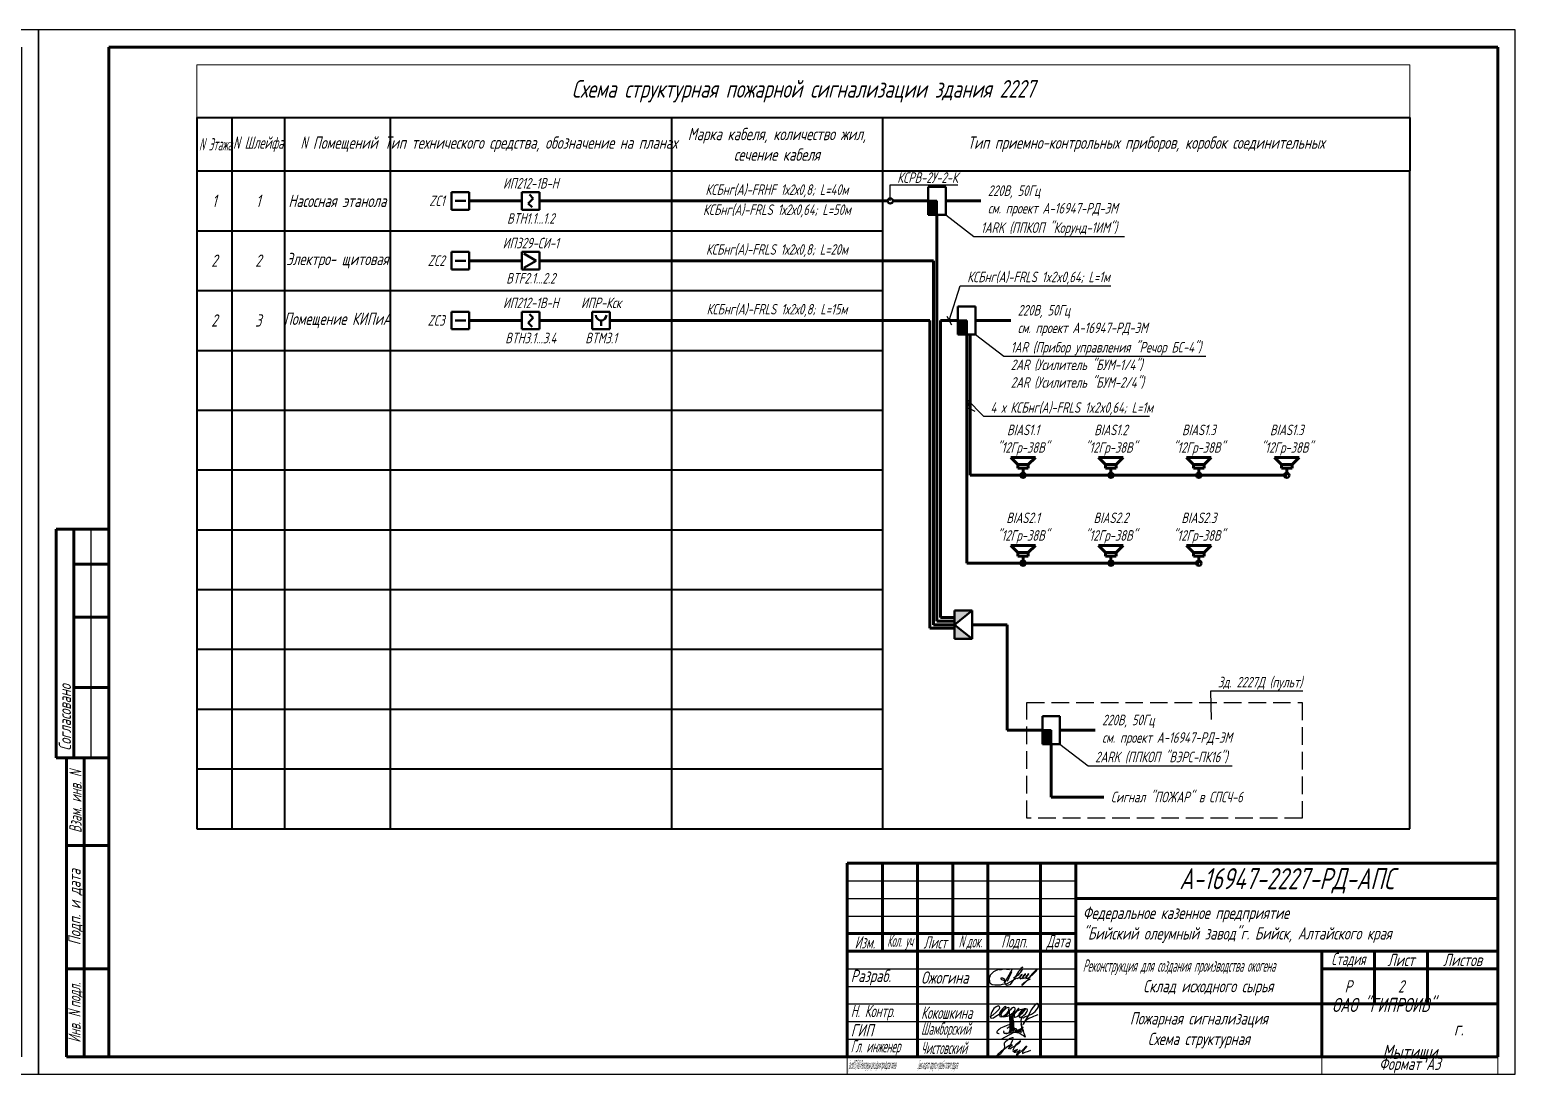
# Model space of a CAD drawing. Header units: millimetres. Extents: x 1663 to 6300, y 431 to 1491.
# Drawn here: x 2080.2 to 2502.7, y 757.5 to 1054.5 of the extents above; entities that cross this region are included whole.
import ezdxf
from ezdxf import colors
from ezdxf.entities.mleader import LeaderData, LeaderLine
from ezdxf.math import Vec2, Vec3

# ---------------------------------------------------------------- set-up
doc = ezdxf.new("R2010")
doc.units = ezdxf.units.MM
doc.linetypes.add('gost5', pattern=[7, 5, -2, 0])
doc.layers.get('Defpoints').update_dxf_attribs({"color": 33})
for name, color, linetype, lineweight in [('Датчики (Вновь)', 2, 'Continuous', 50), ('Линия выноска', 137, 'Continuous', 25), ('Линия связи (Вновь)', 3, 'Continuous', 60), ('ППК и др. приБоры', 171, 'Continuous', 50), ('Рамка толстая', 7, 'Continuous', 60), ('Рамка тонкая', 5, 'Continuous', 25), ('Связь', 84, 'Continuous', 50), ('СОУЭ', 160, 'Continuous', 60), ('Схема ОПС ПТ', 9, 'Continuous', 25), ('Текст', 2, 'Continuous', 25), ('Штампы', 252, 'Continuous', 25)]:
    doc.layers.add(name, color=color, linetype=linetype, lineweight=lineweight)
doc.styles.add('Simplex', font='simplex.shx', dxfattribs={"width": 0.7, "oblique": 15})

# ---------------------------------------------------------------- blocks, each defined once
blk = doc.blocks.new('A$C632518C5')
at = {"layer": 'Рамка толстая'}
for p, q in [((20, 292), (20, 5)), ((415, 292), (20, 292)), ((415, 5), (415, 292)), ((20, 5), (415, 5))]:
    blk.add_line(p, q, dxfattribs=at)
at = {"layer": 'Рамка тонкая'}
for p, q in [((0, 297), (0, 0)), ((420, 297), (0, 297)), ((420, 0), (420, 297)), ((0, 0), (420, 0))]:
    blk.add_line(p, q, dxfattribs=at)
blk = doc.blocks.new('*T37')
at = {"layer": 'Штампы', "color": 0, "linetype": 'ByBlock', "lineweight": 60, "transparency": 16777216}
for p, q in [((0, 0), (0, 85)), ((0, 85), (12, 85)), ((5, 0), (5, 85)), ((12, 0), (12, 85)), ((0, 60), (12, 60)), ((0, 25), (12, 25)), ((0, 0), (12, 0))]:
    blk.add_line(p, q, dxfattribs=at)
at = {"layer": 'Штампы', "color": 2, "transparency": 16777216, "char_height": 3.5, "attachment_point": 5, "rotation": 90, "style": 'Simplex'}
for s, insert, width in [('{\\W0.6;Взам. инв. \\Q15;N}', (2.5, 72.5), 25), ('Подп. и дата', (2.5, 42.5), 35), ('{\\W0.6;Инв. \\Q15;N\\fArial|b0|i0|c0|p34;\\Q15; \\Fsimplex|c204;подл.}', (2.5, 12.5), 25)]:
    blk.add_mtext(s, dxfattribs=dict(at, insert=insert, width=width))
blk = doc.blocks.new('*T38')
at = {"layer": 'Штампы', "color": 0, "linetype": 'ByBlock', "lineweight": 60, "transparency": 16777216}
for p, q in [((0, 0), (0, 65)), ((0, 65), (15, 65)), ((5, 0), (5, 65)), ((15, 0), (15, 65)), ((5, 55), (15, 55)), ((5, 40), (15, 40)), ((5, 20), (15, 20)), ((0, 0), (15, 0))]:
    blk.add_line(p, q, dxfattribs=at)
at = {"layer": 'Штампы', "color": 5, "linetype": 'ByBlock', "lineweight": 25, "transparency": 16777216}
blk.add_line((10, 0), (10, 65), dxfattribs=at)
at = {"layer": 'Штампы', "color": 2, "transparency": 16777216, "insert": (2.5, 2), "char_height": 3.5, "width": 61, "attachment_point": 4, "rotation": 90, "style": 'Simplex'}
blk.add_mtext('Согласовано', dxfattribs=at)
blk = doc.blocks.new('*T39')
at = {"layer": 'Defpoints', "color": 8, "linetype": 'ByBlock', "lineweight": 0, "transparency": 16777216}
for p, q in [((0, -55), (0, -60)), ((135, -55), (135, -60)), ((185, -55), (185, -60)), ((0, -60), (185, -60))]:
    blk.add_line(p, q, dxfattribs=at)
at = {"layer": 'Штампы', "color": 0, "linetype": 'ByBlock', "lineweight": 60, "transparency": 16777216}
for p, q in [((0, 0), (185, 0)), ((0, 0), (0, -55)), ((10, 0), (10, -25)), ((20, 0), (20, -55)), ((30, 0), (30, -25)), ((40, 0), (40, -55)), ((55, 0), (55, -55)), ((65, 0), (65, -55)), ((185, 0), (185, -55)), ((65, -10), (185, -10)), ((0, -20), (65, -20)), ((0, -25), (185, -25)), ((135, -25), (135, -55)), ((150, -25), (150, -40)), ((165, -25), (165, -40)), ((135, -30), (185, -30)), ((65, -40), (185, -40)), ((0, -55), (185, -55))]:
    blk.add_line(p, q, dxfattribs=at)
at = {"layer": 'Штампы', "color": 5, "linetype": 'ByBlock', "lineweight": 25, "transparency": 16777216}
for p, q in [((0, -5), (65, -5)), ((0, -10), (65, -10)), ((0, -15), (65, -15)), ((0, -30), (65, -30)), ((0, -35), (65, -35)), ((0, -40), (65, -40)), ((0, -45), (65, -45)), ((0, -50), (65, -50))]:
    blk.add_line(p, q, dxfattribs=at)
at = {"layer": 'Штампы', "color": 2, "transparency": 16777216, "style": 'Simplex'}
for s, insert, char_height, width, attachment_point in [('А-16947-2227-РД-АПС', (125, -5), 6, 120, 5), ('Федеральное казенное предприятие\\P"Бийский олеумный завод"г. Бийск, Алтайского края', (67, -17.5), 3.5, 116, 4), ('{\\W0.6;Изм.}', (5, -22.5), 3.5, 10, 5), ('{\\W0.4;Кол. уч}', (15, -22.5), 3.5, 10, 5), ('{\\W0.6;Лист}', (25, -22.5), 3.5, 10, 5), ('{\\Q15;\\W0.5;N\\fArial|b0|i0|c0|p34;\\Q15; \\Fsimplex|c204;док.}', (35, -22.5), 3.5, 10, 5), ('{\\W0.6;Подп.}', (47.5, -22.5), 3.5, 15, 5), ('{\\W0.6;Дата}', (60, -22.5), 3.5, 10, 5), ('{\\W0.4;Реконструкция для создания производства окогена                               }Склад исходного сырья', (67, -32.5), 3.5, 66, 4), ('{\\W0.6;Стадия}', (142.5, -27.5), 3.5, 15, 5), ('Лист', (157.5, -27.5), 3.5, 15, 5), ('Листов', (175, -27.5), 3.5, 20, 5), ('Разраб.', (1, -32.5), 3.5, 18, 4), ('Ожогина', (21, -32.5), 3.5, 18, 4), ('Р', (142.5, -35), 3.5, 15, 5), ('2', (157.5, -35), 3.5, 15, 5), ('ОАО "ГИПРОИВ"                         г. Мытищи', (160, -47.5), 4, 50, 5), ('{\\W0.6;Н. Контр.}', (1, -42.5), 3.5, 18, 4), ('{\\W0.6;Кокошкина}', (21, -42.5), 3.5, 18, 4), ('ГИП', (1, -47.5), 3.5, 18, 4), ('{\\W0.5;Шамборский}', (21, -47.5), 3.5, 18, 4), ('Пожарная сигнализация\\PСхема структурная', (100, -47.5), 3.5, 70, 5), ('{\\W0.5;Гл. инженер}', (1, -52.5), 3.5, 18, 4), ('{\\W0.5;Чистовский}', (21, -52.5), 3.5, 18, 4), ('Формат А3', (160, -57.5), 3.5, 50, 5)]:
    blk.add_mtext(s, dxfattribs=dict(at, insert=insert, char_height=char_height, width=width, attachment_point=attachment_point))
blk = doc.blocks.new('A$C09094F02')
at = {"layer": 'Рамка тонкая'}
for p, q in [((1.97, 4.33), (1.61, 4.15)), ((2.85, 4.72), (1.97, 4.33)), ((3.25, 4.78), (2.85, 4.72)), ((3.25, 4.78), (3.89, 4.82)), ((4.2, 4.83), (3.89, 4.82)), ((4.85, 4.87), (4.2, 4.83)), ((6.85, 4.68), (4.72, 0.96)), ((5.29, 4.81), (4.85, 4.87)), ((5.56, 4.78), (5.29, 4.81)), ((6.13, 4.7), (5.56, 4.78)), ((9.08, 4.62), (8.74, 4.22)), ((9.37, 5.07), (9.08, 4.62)), ((9.81, 5.41), (9.37, 5.07)), ((9.37, 3.99), (9.57, 4.27)), ((9.57, 4.27), (9.88, 4.8)), ((9.9, 5.13), (9.81, 5.41)), ((9.88, 4.8), (9.89, 4.99)), ((9.89, 4.97), (9.9, 5.13)), ((9.94, 5.34), (9.94, 5.34)), ((13.59, 4.52), (12.54, 3.43)), ((13.58, 4.5), (13.73, 4.66)), ((13.71, 4.33), (13.64, 4.19)), ((13.74, 4.39), (13.71, 4.33)), ((13.73, 4.66), (13.83, 4.76)), ((13.77, 4.43), (13.74, 4.39)), ((13.84, 4.53), (13.77, 4.43)), ((13.83, 4.76), (13.94, 4.85)), ((13.87, 4.58), (13.84, 4.53)), ((13.93, 4.71), (13.87, 4.58)), ((13.97, 4.77), (13.93, 4.71)), ((13.94, 4.85), (13.98, 4.89)), ((13.98, 4.89), (13.97, 4.81)), ((13.97, 4.81), (13.97, 4.77)), ((0.44, 2.54), (0.37, 2.32)), ((0.37, 2.32), (0.49, 1.27)), ((0.66, 3.22), (0.44, 2.54)), ((0.49, 1.27), (0.69, 0.89)), ((1.61, 4.15), (0.66, 3.2)), ((0.69, 0.89), (1.23, 0.53)), ((1.23, 0.53), (1.94, 0.43)), ((1.94, 0.43), (2.83, 0.4)), ((2.83, 0.4), (3.56, 0.46)), ((3.56, 0.46), (4.19, 0.58)), ((3.72, 2.34), (3.66, 2.29)), ((3.66, 2.29), (3.66, 2.24)), ((3.66, 2.24), (3.73, 2.08)), ((3.81, 2.36), (3.72, 2.34)), ((3.72, 2.1), (3.86, 1.97)), ((3.93, 2.37), (3.81, 2.36)), ((3.85, 1.97), (4.41, 1.74)), ((3.98, 2.35), (3.93, 2.37)), ((4.06, 2.34), (3.98, 2.35)), ((4.23, 2.29), (4.06, 2.34)), ((4.19, 0.58), (4.74, 0.74)), ((4.38, 2.26), (4.23, 2.29)), ((4.79, 1.9), (4.38, 2.26)), ((4.41, 1.74), (4.66, 1.75)), ((4.66, 1.75), (5.05, 1.79)), ((4.72, 0.96), (4.84, 1.8)), ((4.74, 0.74), (5.14, 0.89)), ((4.8, 1.84), (4.78, 1.92)), ((4.81, 1.81), (4.8, 1.84)), ((4.82, 1.76), (4.81, 1.81)), ((4.82, 1.7), (4.82, 1.76)), ((5.08, 0.43), (5.34, 0.72)), ((5.5, 0.24), (5.08, 0.46)), ((5.34, 0.72), (5.72, 0.93)), ((6.52, 3.63), (5.5, 1.41)), ((6.27, 0.44), (5.5, 0.24)), ((5.66, 1.8), (5.68, 1.8)), ((5.72, 0.93), (8.35, 2.39)), ((6.67, 0.91), (6.27, 0.44)), ((6.73, 4.08), (6.52, 3.63)), ((7.02, 1.43), (6.67, 0.91)), ((7.36, 1.92), (7.02, 1.43)), ((7.25, 2.4), (7.9, 2.83)), ((7.65, 2.43), (7.36, 1.92)), ((8.03, 3.04), (7.65, 2.43)), ((7.8, 2.09), (8.35, 2.39)), ((7.84, 2.8), (8.77, 3.38)), ((8.39, 3.71), (8.03, 3.04)), ((8.36, 2.19), (8.54, 2.32)), ((8.74, 4.22), (8.39, 3.71)), ((8.54, 2.32), (8.7, 2.43)), ((8.7, 2.43), (9, 2.65)), ((8.77, 3.38), (9.12, 3.73)), ((9, 2.65), (9.26, 2.8)), ((9.1, 2.61), (9.08, 2.41)), ((9.08, 2.41), (9.11, 2.29)), ((9.2, 2.85), (9.1, 2.61)), ((9.11, 2.29), (9.14, 2.22)), ((9.12, 3.73), (9.37, 3.99)), ((9.14, 2.22), (9.39, 2.18)), ((9.24, 2.99), (9.2, 2.85)), ((9.38, 3.18), (9.24, 2.99)), ((9.26, 2.8), (9.54, 3.09)), ((9.43, 3.24), (9.38, 3.18)), ((9.39, 2.18), (9.45, 2.25)), ((9.5, 3.05), (9.4, 2.94)), ((9.72, 3.37), (9.43, 3.24)), ((9.45, 2.25), (9.66, 2.36)), ((9.72, 3.37), (9.5, 3.05)), ((9.54, 3.09), (9.63, 3.25)), ((9.66, 2.36), (9.86, 2.51)), ((9.73, 0.42), (9.88, 0.68)), ((9.75, 0.24), (9.73, 0.42)), ((11.24, 1.71), (9.8, 0.24)), ((9.85, 2.51), (9.84, 2.25)), ((9.84, 2.25), (10.52, 2.4)), ((9.93, 2.73), (9.85, 2.51)), ((9.86, 2.51), (10.14, 2.73)), ((9.88, 0.68), (10.13, 0.91)), ((10.07, 2.95), (9.93, 2.73)), ((10.22, 3.13), (10.07, 2.95)), ((10.13, 2.76), (10.33, 2.97)), ((10.13, 0.91), (10.34, 1.14)), ((10.36, 3.32), (10.22, 3.13)), ((10.33, 2.97), (10.56, 3.24)), ((10.34, 1.14), (10.75, 1.38)), ((10.48, 3.44), (10.36, 3.32)), ((10.42, 2.38), (10.77, 2.5)), ((10.74, 3.53), (10.48, 3.44)), ((10.56, 3.24), (10.68, 3.38)), ((10.67, 3.36), (10.74, 3.53)), ((10.76, 2.51), (10.75, 2.25)), ((10.75, 2.25), (11.09, 2.33)), ((10.75, 1.38), (10.98, 1.56)), ((10.84, 2.72), (10.76, 2.51)), ((10.77, 2.5), (11.05, 2.73)), ((10.98, 2.95), (10.84, 2.72)), ((11.13, 3.12), (10.98, 2.95)), ((10.98, 1.56), (11.56, 1.82)), ((11.04, 2.76), (11.24, 2.97)), ((11.05, 2.31), (11.35, 2.34)), ((11.27, 3.32), (11.13, 3.12)), ((11.24, 2.97), (11.47, 3.24)), ((11.62, 2.14), (11.24, 1.71)), ((11.39, 3.44), (11.27, 3.32)), ((11.35, 2.34), (11.65, 2.53)), ((11.65, 3.53), (11.39, 3.44)), ((11.47, 3.24), (11.59, 3.37)), ((11.56, 1.82), (11.72, 1.94)), ((11.59, 3.35), (11.65, 3.53)), ((11.84, 2.5), (11.62, 2.14)), ((11.72, 1.94), (12.16, 2.12)), ((12.54, 3.43), (11.84, 2.5)), ((11.94, 2.93), (12.61, 3.19)), ((12.61, 3.19), (13.65, 4.21))]:
    blk.add_line(p, q, dxfattribs=at)
blk.add_point((0, 0), dxfattribs=at)
blk = doc.blocks.new('A$C764A7DD2')
at = {"layer": 'Рамка тонкая'}
for points in [[(0.64, 2.29), (1.55, 2.78), (2.35, 3.54), (3.25, 4.42), (3.42, 4.78), (3.33, 5.15), (2.94, 5.32), (2.35, 5.07), (1.72, 4.56), (1.13, 3.68), (0.91, 3.12), (0.85, 2.75), (0.71, 2.16), (0.78, 1.93), (1.03, 1.82), (1.63, 1.97), (2.31, 2.39), (3.18, 3), (4.24, 4.04), (4.93, 4.62), (5.16, 5), (5.03, 5.15), (4.71, 5.06), (4.27, 4.6), (3.66, 3.91), (3.31, 3.23), (3.26, 2.74), (3.38, 2.3), (3.76, 2.2), (4.36, 2.42), (4.88, 2.81), (5.49, 3.23), (5.9, 3.87), (6, 4.2), (6.04, 4.8), (5.77, 4.88), (5.19, 4.63), (4.64, 4.14), (4.1, 3.55), (3.67, 2.91), (3.8, 2.52), (4.33, 2.22), (4.91, 2.34), (5.38, 2.72), (5.97, 3.53)], [(5.94, 3.54), (5.23, 2.82), (5.21, 2.37), (5.57, 2.4), (6.03, 2.63), (6.4, 2.87), (6.71, 3.09), (7.06, 3.33), (7.32, 3.54), (7.51, 3.8), (7.66, 4.03), (7.72, 4.33), (7.76, 4.57), (7.66, 4.74), (7.52, 4.83), (7.24, 4.83), (7.01, 4.73), (6.65, 4.45), (6.39, 4.2), (6.16, 3.97), (6.06, 3.69), (6.08, 3.53), (6.07, 3.05), (6.31, 2.77), (7.32, 3.3), (7.72, 3.59), (8.21, 3.96), (8.54, 4.29), (8.77, 4.67), (7.84, 3.47), (7.2, 2.63), (6.95, 2.36), (7.61, 3.15), (8.21, 3.78), (8.78, 4.09), (9.19, 4.27), (9.64, 4.41), (10.05, 4.49)], [(8.46, 2.41), (9.12, 2.83), (9.43, 3.13), (9.75, 3.57), (10.1, 3.95), (10.48, 4.22), (10.74, 4.46), (10.1, 3.75), (9.56, 3.09), (9.08, 2.58), (8.87, 2.23), (9.09, 2.05), (9.44, 2.07), (9.86, 2.32), (10.21, 2.69), (10.66, 3.03), (10.92, 3.33), (11.16, 3.77), (11.26, 4.07), (11.16, 4.36), (10.83, 4.53), (10.46, 4.53), (9.47, 3.79), (9.12, 3.35), (8.85, 3.01), (8.74, 2.62), (8.87, 2.2), (10.08, 1.9), (10.56, 2.33), (11.54, 2.57), (12.39, 2.98), (13, 3.37), (13.46, 3.77), (13.86, 4.17), (14.14, 4.58), (14.36, 5.07), (14.4, 5.45), (14.33, 5.76), (14.2, 5.95), (13.99, 5.98), (13.77, 5.86), (13.39, 5.53), (12.83, 4.82), (12.39, 4.25), (11.93, 3.43), (11.61, 2.82), (11.12, 1.94), (10.7, 1.24), (10.35, 0.63), (10.08, 0.16), (10.15, 0), (10.21, 0.41), (11.1, 1.47), (11.64, 1.79), (12.51, 2.16), (13.08, 2.36), (13.57, 2.58), (14.3, 2.91)], [(7.59, 3.14), (7.46, 2.58), (7.5, 2.21), (7.6, 2.07), (7.79, 2.07), (8.03, 2.18), (8.3, 2.31), (8.48, 2.41)]]:
    blk.add_lwpolyline(points, dxfattribs=at)
blk.add_point((0, 0.88), dxfattribs=at)
blk = doc.blocks.new('A$C06937CDB')
at = {"layer": 'Рамка тонкая'}
for points in [[(4.68, 2.39), (4.58, 2.24), (4.48, 2.05), (4.49, 1.94), (4.67, 1.78), (5.08, 1.64), (5.36, 1.6), (5.68, 1.65), (5.9, 1.75), (6.08, 1.87), (6.17, 2.03), (6.29, 2.33), (6.37, 2.75), (6.43, 3.29), (6.48, 4.23), (6.49, 4.56), (6.48, 4.91), (6.53, 5.46), (6.59, 6.14), (6.66, 6.62), (6.72, 6.63), (6.69, 6.02), (6.64, 5.17), (6.62, 4.37), (6.61, 4.04), (6.65, 3.71), (6.67, 3.2), (6.6, 2.67), (6.54, 2.12), (6.47, 1.71), (6.42, 1.65), (6.37, 2.01), (6.37, 2.49), (6.38, 3.21), (6.37, 3.99), (6.33, 4.72), (6.31, 5.09), (6.27, 5.55), (6.25, 6.06), (6.25, 6.55), (6.23, 7.08)], [(4.54, 1.65), (5.39, 1.71), (6.22, 1.82), (6.89, 1.89), (7.27, 1.93), (7.76, 1.93), (8.26, 1.89), (8.59, 1.84), (8.9, 1.74), (9.23, 1.6), (9.5, 1.41), (9.79, 1.24), (10.1, 1.01), (10.35, 0.78), (10.57, 0.6), (10.68, 0.57), (10.6, 0.81), (10.47, 1.12), (10.33, 1.55), (10.22, 1.95), (10.09, 2.33), (9.96, 2.81), (9.79, 3.39), (9.64, 4.02), (9.56, 4.51), (9.51, 4.88), (9.5, 5.32), (9.54, 5.78), (9.6, 6.16), (9.64, 6.45)], [(6.66, 3.16), (6.7, 2.81), (6.73, 2.43), (6.79, 2.16), (6.85, 2.12), (6.92, 2.44), (6.98, 2.83), (7.03, 3.28), (7.08, 3.77), (7.07, 4.1), (7.07, 4.46), (7.06, 4.97), (7.03, 5.5), (6.98, 6), (6.96, 6.41), (6.96, 6.83), (6.93, 7.06), (6.85, 6.77), (6.84, 6.44), (6.81, 5.78), (6.79, 5.34), (6.82, 4.84), (6.88, 4.07), (6.95, 3.5), (7.04, 2.89), (7.11, 2.52), (7.18, 2.3), (7.26, 2.29), (7.32, 2.48), (7.37, 2.75), (7.4, 3.03), (7.41, 3.56), (7.4, 3.98), (7.39, 4.41), (7.37, 4.66), (7.33, 5.01), (7.29, 5.33), (7.23, 5.7), (7.16, 6.19), (7.11, 6.44), (7.09, 6.03), (7.1, 5.53), (7.09, 5.08), (7.15, 4.63), (7.21, 4.17), (7.27, 3.77), (7.36, 3.25), (7.45, 2.99), (7.55, 2.9), (7.64, 2.88), (7.72, 2.92), (7.78, 2.97), (7.83, 3.04), (7.87, 3.09)], [(9.66, 2.44), (9.67, 2.53), (9.59, 2.61), (9.47, 2.7), (9.37, 2.73), (9.26, 2.69), (9.2, 2.55), (9.15, 2.42), (9.16, 2.25), (9.21, 2.08), (9.38, 1.99), (9.54, 2.02), (9.65, 2.1), (9.74, 2.21), (9.81, 2.34), (9.86, 2.52), (9.83, 2.68), (9.79, 2.89), (9.74, 3.06), (9.68, 3.25), (9.62, 3.48), (9.56, 3.71), (9.52, 3.92), (9.49, 4.15), (9.49, 4.35)], [(5.53, 3.07), (5.72, 3.22), (5.91, 3.36), (6.1, 3.47), (6.29, 3.59), (6.48, 3.7), (6.51, 3.75), (6.56, 3.82), (6.57, 3.91), (6.53, 4.02), (6.42, 4.1), (6.28, 4.12), (6.06, 4.08), (5.69, 3.97), (5.17, 3.79), (4.5, 3.51), (4.08, 3.32), (3.62, 3.08), (3.3, 2.87), (3.01, 2.62), (2.81, 2.46), (2.65, 2.26), (2.53, 2.06), (2.52, 1.93), (2.58, 1.79), (2.72, 1.71), (2.88, 1.65), (3.07, 1.62), (3.24, 1.6)], [(3.81, 0), (10.11, 3.41)], [(8.09, 2.48), (8.15, 2.49), (8.19, 2.54), (8.21, 2.61), (8.21, 2.68), (8.19, 2.73), (8.16, 2.79), (8.11, 2.85), (8.04, 2.89), (7.97, 2.91), (7.89, 2.92), (7.82, 2.9), (7.76, 2.84), (7.72, 2.78), (7.7, 2.67), (7.7, 2.57), (7.7, 2.41), (7.75, 2.29), (7.82, 2.17), (7.88, 2.13), (7.94, 2.09), (8.01, 2.12), (8.06, 2.18), (8.05, 2.28), (8.02, 2.37), (7.98, 2.35), (7.98, 2.3), (8.02, 2.23), (8.05, 2.18), (8.08, 2.15), (8.17, 2.09), (8.2, 2.08), (8.26, 2.09), (8.32, 2.12), (8.37, 2.16), (8.37, 2.22), (8.38, 2.3), (8.36, 2.36), (8.29, 2.38), (8.29, 2.3), (8.33, 2.22), (8.38, 2.16), (8.47, 2.1), (8.55, 2.1), (8.63, 2.12), (8.71, 2.19), (8.73, 2.26), (8.75, 2.35), (8.74, 2.47), (8.67, 2.54), (8.6, 2.53), (8.64, 2.43), (8.71, 2.29), (8.81, 2.16), (8.9, 2.14), (9.03, 2.19), (9.09, 2.3), (9.1, 2.4), (9.09, 2.5), (9.05, 2.56), (9.01, 2.52), (9.03, 2.45), (9.09, 2.34), (9.16, 2.29), (9.24, 2.3), (9.29, 2.36), (9.31, 2.42)]]:
    blk.add_lwpolyline(points, dxfattribs=at)
blk.add_point((0, 1.11), dxfattribs=at)
blk = doc.blocks.new('A$C2B280688')
at = {"layer": 'Рамка тонкая'}
blk.add_lwpolyline([(5.9, 2.28), (6.23, 2.95), (6.74, 3.98), (7.05, 4.58), (7.26, 5.14), (7.2, 5.36), (6.87, 5.4), (6.35, 5.18), (5.58, 4.7), (4.9, 4.13), (4.65, 3.83), (4.68, 3.34), (4.71, 2.85), (4.65, 2.36), (4.11, 1.47), (3.45, 0.73), (2.77, 0.33), (2.64, 0.37), (3.2, 0.97), (3.92, 1.64), (4.79, 2.37), (5.7, 3.02), (6.14, 3.24), (6.59, 3.47), (6.84, 3.33), (6.8, 3.06), (6.44, 2.93), (6.13, 2.57), (6.19, 2.35), (6.49, 2.37), (6.86, 2.59), (7.34, 2.87), (7.95, 3.27), (8.48, 3.66), (8.9, 3.97), (9.24, 4.32), (9.29, 4.51), (9.11, 4.39), (8.49, 3.82), (7.95, 3.37), (7.56, 2.83), (7.28, 2.26), (7.11, 1.8), (7.16, 1.44), (7.46, 1.46), (7.89, 1.68), (8.42, 2.02), (7.93, 1.87), (7.52, 1.64), (7.51, 1.3), (7.81, 1.3), (8.28, 1.39), (8.72, 1.59), (9.01, 1.79), (9.19, 1.95), (8.58, 1.25), (8.15, 0.65), (8.11, 0.32), (8.53, 0.66), (9.88, 1.9), (10.92, 2.95), (11.12, 3.02), (10.12, 1.84), (9.87, 1.32), (9.82, 0.92), (10.03, 1), (10.64, 1.29), (11.51, 1.58), (12.25, 1.85)], dxfattribs=at)
blk.add_point((0, 0), dxfattribs=at)
blk = doc.blocks.new('*T40')
at = {"layer": 'Defpoints', "color": 8, "linetype": 'ByBlock', "lineweight": 0, "transparency": 16777216}
for p, q in [((0, 0), (345, 0)), ((0, 0), (0, -15)), ((345, 0), (345, -15))]:
    blk.add_line(p, q, dxfattribs=at)
at = {"layer": 'Схема ОПС ПТ', "color": 0, "linetype": 'ByBlock', "lineweight": 40, "transparency": 16777216}
for p, q in [((0, -15), (345, -15)), ((0, -15), (0, -30.17)), ((10, -15), (10, -30.17)), ((25, -15), (25, -30.17)), ((55, -15), (55, -30.17)), ((135, -15), (135, -30.17)), ((195, -15), (195, -30.17)), ((345, -15), (345, -30.17)), ((0, -30.17), (345, -30.17))]:
    blk.add_line(p, q, dxfattribs=at)
at = {"layer": 'Схема ОПС ПТ', "color": 2, "transparency": 16777216, "attachment_point": 5, "style": 'Simplex'}
for s, insert, char_height, width in [('Схема структурная пожарной сигнализации здания 2227', (172.5, -7.5), 5, 345), ('{\\fArial|b0|i0|c204|p34;\\W0.5; \\Fsimplex|c204;N Этажа}', (5, -22.58), 3.5, 10), ('{\\W0.6;N Шлейфа}', (17.5, -22.58), 3.5, 15), ('{\\fArial|b0|i0|c204|p34; \\Fsimplex|c204;\\Q15;\\W0.6;N} Помещений', (40, -22.58), 3.5, 30), ('Тип технического средства, обозначение на планах', (95, -22.58), 3.5, 80), ('Марка кабеля, количество жил, сечение кабеля', (165, -22.58), 3.5, 60), ('{\\C2;Тип приемно-контрольных приборов, коробок соединительных}', (270, -22.58), 3.5, 150)]:
    blk.add_mtext(s, dxfattribs=dict(at, insert=insert, char_height=char_height, width=width))
blk = doc.blocks.new('*T41')
at = {"layer": 'Схема ОПС ПТ', "color": 0, "linetype": 'ByBlock', "lineweight": 40, "transparency": 16777216}
for p, q in [((0, 0), (55, 0)), ((0, 0), (0, -187)), ((10, 0), (10, -187)), ((25, 0), (25, -187)), ((55, 0), (55, -187)), ((0, -17), (55, -17)), ((0, -34), (55, -34)), ((0, -51), (55, -51)), ((0, -68), (55, -68)), ((0, -85), (55, -85)), ((0, -102), (55, -102)), ((0, -119), (55, -119)), ((0, -136), (55, -136)), ((0, -153), (55, -153)), ((0, -170), (55, -170)), ((0, -187), (55, -187))]:
    blk.add_line(p, q, dxfattribs=at)
at = {"layer": 'Схема ОПС ПТ', "color": 0, "transparency": 16777216, "char_height": 3.5, "attachment_point": 5, "style": 'Simplex'}
for s, insert, width in [('{\\C2;1}', (5, -8.5), 10), ('{\\C2;1', (17.5, -8.5), 15), ('{\\C2;Насосная этанола}', (40, -8.5), 30), ('{\\C2;2}', (5, -25.5), 10), ('{\\C2;2', (17.5, -25.5), 15), ('{\\C2;Электро- щитовая}', (40, -25.5), 30), ('{\\C2;2}', (5, -42.5), 10), ('{\\C2;3', (17.5, -42.5), 15), ('{\\C2;Помещение КИПиА}', (40, -42.5), 30)]:
    blk.add_mtext(s, dxfattribs=dict(at, insert=insert, width=width))
blk = doc.blocks.new('A$C22FD429A')
at = {"layer": 'Датчики (Вновь)'}
for p, q in [((0, 5), (5, 5)), ((0, 0), (0, 5)), ((3.21, 3.21), (2.15, 4.27)), ((5, 5), (5, 0)), ((5, 0), (0, 0)), ((1.79, 1.79), (3.21, 3.21)), ((1.79, 1.79), (2.85, 0.73))]:
    blk.add_line(p, q, dxfattribs=at)
blk = doc.blocks.new('A$C20C52002')
at = {"layer": 'Связь'}
for p, q in [((0, 5), (5, 5)), ((0, 0), (0, 5)), ((5, 5), (5, 0)), ((1, 2.5), (4, 2.5)), ((5, 0), (0, 0))]:
    blk.add_line(p, q, dxfattribs=at)
blk = doc.blocks.new('A$C01036304')
at = {"layer": 'Датчики (Вновь)'}
for p, q in [((0, 5), (5, 5)), ((0, 0), (0, 5)), ((5, 5), (5, 0)), ((5, 0), (0, 0)), ((2.5, 1), (2.5, 2.5))]:
    blk.add_line(p, q, dxfattribs=at)
blk.add_arc((2.5, 4), 1.5, 180, 0, dxfattribs=at)
blk = doc.blocks.new('A$C3AF337A9')
at = {"layer": 'Датчики (Вновь)'}
for p, q in [((0, 5), (5, 5)), ((0, 0), (0, 5)), ((5, 5), (5, 0)), ((5, 0), (0, 0)), ((0.5, 0.5), (2.5, 4)), ((2.5, 4), (4.5, 0.5))]:
    blk.add_line(p, q, dxfattribs=at)
blk = doc.blocks.new('_None')
blk = doc.blocks.new('A$C3B4B2642')
at = {"layer": 'ППК и др. приБоры'}
blk.add_hatch(color=256, dxfattribs=at).paths.add_polyline_path([(4, 2.5), (4, 0), (8, 0), (8, 2.5)])
for p, q in [((0, 5), (0, 0)), ((8, 5), (0, 5)), ((8, 0), (8, 5)), ((4, 0), (4, 2.5)), ((4, 2.5), (8, 2.5)), ((0, 0), (8, 0))]:
    blk.add_line(p, q, dxfattribs=at)
blk = doc.blocks.new('A$C7B0F30C2')
at = {"layer": 'СОУЭ'}
for p, q in [((0, 3), (7, 3)), ((2, 1), (0, 3)), ((2, 1), (2, 0)), ((5, 1), (2, 1)), ((5, 1), (7, 3)), ((5, 0), (5, 1)), ((2, 0), (5, 0))]:
    blk.add_line(p, q, dxfattribs=at)
blk = doc.blocks.new('_Oblique')
at = {"color": 0, "linetype": 'ByBlock', "lineweight": -2}
blk.add_line((-0.5, -0.5), (0.5, 0.5), dxfattribs=at)

msp = doc.modelspace()

# ---------------------------------------------------------------- hatches: boundary and pattern name
at = {"layer": 'ППК и др. приБоры'}
h = msp.add_hatch(color=256, dxfattribs=at)
h.dxf.hatch_style = 1
h.paths.add_polyline_path([(2348.16, 889.37), (2343.16, 889.37), (2343.16, 885.37)])
h.paths.add_polyline_path([(2343.16, 885.37), (2343.16, 881.37), (2348.16, 881.37)])

# ---------------------------------------------------------------- linework, layer by layer
at = {"layer": 'Линия связи (Вновь)'}
for p, q in [((2205.16, 1005.87), (2220.16, 1005.87)), ((2225.16, 1005.87), (2262.66, 1005.87)), ((2262.66, 1005.87), (2324.16, 1005.87)), ((2325.66, 1005.87), (2335.66, 1005.87)), ((2338.16, 1001.87), (2338.16, 886.37)), ((2205.16, 988.87), (2220.16, 988.87)), ((2225.16, 988.87), (2262.66, 988.87)), ((2262.66, 988.87), (2337.16, 988.87)), ((2337.16, 988.87), (2337.16, 885.37)), ((2205.16, 971.87), (2220.16, 971.87)), ((2225.16, 971.87), (2240.16, 971.87)), ((2245.16, 971.87), (2262.66, 971.87)), ((2262.66, 971.87), (2336.16, 971.87)), ((2336.16, 884.37), (2336.16, 971.87)), ((2339.16, 887.37), (2339.16, 971.87)), ((2339.16, 971.87), (2344.16, 971.87)), ((2346.66, 967.87), (2346.66, 902.87)), ((2347.66, 967.87), (2347.66, 927.87)), ((2362.66, 929.87), (2362.66, 927.87)), ((2387.66, 929.87), (2387.66, 927.87)), ((2412.66, 929.87), (2412.66, 927.87)), ((2437.66, 929.87), (2437.66, 927.87)), ((2347.66, 927.87), (2437.66, 927.87)), ((2362.66, 904.87), (2362.66, 902.87)), ((2387.66, 904.87), (2387.66, 902.87)), ((2412.66, 904.87), (2412.66, 902.87)), ((2346.66, 902.87), (2412.66, 902.87)), ((2339.16, 887.37), (2343.16, 887.37)), ((2343.16, 884.37), (2336.16, 884.37)), ((2337.16, 885.37), (2343.16, 885.37)), ((2338.16, 886.37), (2343.16, 886.37)), ((2348.16, 885.37), (2358.16, 885.37)), ((2358.16, 885.37), (2358.16, 855.37)), ((2358.16, 855.37), (2368.16, 855.37)), ((2370.66, 851.37), (2370.66, 836.37)), ((2370.66, 836.37), (2385.66, 836.37))]:
    msp.add_line(p, q, dxfattribs=at)
at = {"layer": 'Линия связи (Вновь)', "color": 1}
for p, q in [((2340.66, 1005.87), (2350.66, 1005.87)), ((2349.16, 971.87), (2359.16, 971.87)), ((2373.16, 855.37), (2383.16, 855.37))]:
    msp.add_line(p, q, dxfattribs=at)
at = {"layer": 'ППК и др. приБоры'}
for p, q in [((2348.16, 889.37), (2343.16, 889.37)), ((2343.16, 885.37), (2348.16, 889.37)), ((2343.16, 881.37), (2343.16, 889.37)), ((2348.16, 881.37), (2348.16, 889.37)), ((2348.16, 881.37), (2343.16, 885.37)), ((2343.16, 881.37), (2348.16, 881.37))]:
    msp.add_line(p, q, dxfattribs=at)
at = {"layer": 'Рамка тонкая', "linetype": 'gost5'}
msp.add_lwpolyline([(2363.77, 863.22), (2442, 863.22), (2442, 830.39), (2363.77, 830.39)], close=True, dxfattribs=at)
at = {"layer": 'Связь'}
for centre in [(2324.91, 1005.87), (2362.66, 927.87), (2387.66, 927.87), (2412.66, 927.87), (2437.66, 927.87), (2362.66, 902.87), (2387.66, 902.87), (2412.66, 902.87)]:
    msp.add_circle(centre, 0.75, dxfattribs=at)
at = {"layer": 'Схема ОПС ПТ', "lineweight": 40}
for p, q in [((2262.66, 1014.37), (2262.66, 827.37)), ((2322.66, 1014.37), (2322.66, 827.37)), ((2472.66, 827.37), (2472.66, 1014.37)), ((2182.66, 997.37), (2322.66, 997.37)), ((2182.66, 980.37), (2322.66, 980.37)), ((2182.66, 963.37), (2322.66, 963.37)), ((2182.66, 946.37), (2322.66, 946.37)), ((2182.66, 929.37), (2322.66, 929.37)), ((2182.66, 912.37), (2322.66, 912.37)), ((2182.66, 895.37), (2322.66, 895.37)), ((2182.66, 878.37), (2322.66, 878.37)), ((2182.66, 861.37), (2322.66, 861.37)), ((2182.66, 844.37), (2322.66, 844.37)), ((2182.66, 827.37), (2472.66, 827.37))]:
    msp.add_line(p, q, dxfattribs=at)

# ---------------------------------------------------------------- block references
for name, p in [('A$C632518C5', (1662.66, 757.54)), ('A$C632518C5', (2082.66, 757.54)), ('*T40', (2127.66, 1044.54)), ('*T41', (2127.66, 1014.37)), ('A$C20C52002', (2200.16, 1003.37)), ('A$C22FD429A', (2220.16, 1003.37)), ('A$C20C52002', (2200.16, 986.37)), ('A$C20C52002', (2200.16, 969.37)), ('A$C22FD429A', (2220.16, 969.37)), ('A$C01036304', (2240.16, 969.37)), ('A$C7B0F30C2', (2359.16, 929.87)), ('A$C7B0F30C2', (2384.16, 929.87)), ('A$C7B0F30C2', (2409.16, 929.87)), ('A$C7B0F30C2', (2434.16, 929.87)), ('*T38', (2087.66, 847.54)), ('A$C7B0F30C2', (2359.16, 904.87)), ('A$C7B0F30C2', (2384.16, 904.87)), ('A$C7B0F30C2', (2409.16, 904.87)), ('*T37', (2090.66, 762.54)), ('*T39', (2312.66, 817.54))]:
    msp.add_blockref(name, p)
at = {"rotation": 270}
for name, p in [('A$C3B4B2642', (2335.66, 1009.87)), ('A$C3AF337A9', (2220.16, 991.37)), ('A$C3B4B2642', (2344.16, 975.87)), ('A$C3B4B2642', (2368.16, 859.37))]:
    msp.add_blockref(name, p, dxfattribs=at)
at = {"layer": 'Линия связи (Вновь)'}
msp.add_blockref('A$C09094F02', (2352.66, 782.54), dxfattribs=at)
at = {"layer": 'Рамка тонкая'}
for name, p in [('A$C09094F02', (2352.66, 782.54)), ('A$C764A7DD2', (2352.66, 771.66)), ('A$C06937CDB', (2352.66, 767.54)), ('A$C2B280688', (2352.66, 762.54))]:
    msp.add_blockref(name, p, dxfattribs=at)

# ---------------------------------------------------------------- texts
at = {"layer": 'Defpoints', "style": 'Simplex', "oblique": 15, "width": 0.1}
msp.add_text('\\pxsm0.75;{\\W0.4;Реконструкция для создания производства окогена                               Сушка исходного продукта и просейка готового продукта ', height=2.5, dxfattribs=at).set_placement((2312.92, 759.07))
at = {"layer": 'Текст', "ltscale": 100, "char_height": 3, "style": 'Simplex'}
for s, insert, width, attachment_point in [('ИП212-1В-Н', (2222.66, 1009.37), 29.135, 8), ('КСБнг(А)-FRHF 1х2х0,8; L=40м', (2292.66, 1006.87), 60, 8), ('220В, 50Гц\\Pсм. проект А-16947-РД-ЭМ', (2352.66, 1005.87), 58.2701, 4), ('ZC1', (2198.16, 1005.87), 8.57, 6), ('BTH1.1...1.2', (2222.66, 1002.37), 29.135, 2), ('КСБнг(А)-FRLS 1х2х0,64; L=50м', (2292.66, 1004.87), 60, 2), ('ИП329-СИ-1', (2222.66, 992.37), 29.135, 8), ('КСБнг(А)-FRLS 1х2х0,8; L=20м', (2292.66, 989.87), 60, 8), ('ZC2', (2198.16, 988.87), 8.57, 6), ('BTF2.1...2.2', (2222.66, 985.37), 29.135, 2), ('ИП212-1В-Н', (2222.66, 975.37), 29.135, 8), ('ИПР-Кск', (2242.66, 975.37), 29.135, 8), ('КСБнг(А)-FRLS 1х2х0,8; L=15м', (2292.66, 972.87), 60, 8), ('220В, 50Гц\\Pсм. проект А-16947-РД-ЭМ', (2361.16, 971.87), 58.2701, 4), ('ZC3', (2198.16, 971.87), 8.57, 6), ('BTH3.1...3.4', (2222.66, 968.37), 29.135, 2), ('BTM3.1', (2242.66, 968.37), 29.135, 2), ('220В, 50Гц\\Pсм. проект А-16947-РД-ЭМ', (2385.16, 855.37), 58.2701, 4), ('Сигнал "ПОЖАР" в СПСЧ-6', (2387.66, 836.37), 58.2701, 4)]:
    msp.add_mtext(s, dxfattribs=dict(at, insert=insert, width=width, attachment_point=attachment_point))

# ---------------------------------------------------------------- leaders
at = {"layer": 'Линия выноска'}
ml = msp.add_multileader_mtext('Standard', dxfattribs=at)
ml.set_content('КСРВ-2У-2-К', color=2, style='Simplex')
ml.set_leader_properties()
ml.set_arrow_properties(name='NONE')
ml.build(insert=Vec2(0, 0))
ml.multileader.update_dxf_attribs({"text_left_attachment_type": 6, "text_right_attachment_type": 6, "dogleg_length": 0})
ctx = ml.context
ctx.base_point, ctx.char_height, ctx.plane_origin = Vec3(2324.88, 1010.39), 3, Vec3(2374.24, 958.63)
ctx.left_attachment, ctx.right_attachment = 6, 6
notes = []
notes.append((ctx, [(1, (1, 1, 0), (2324.88, 1010.39), (1, 0), 0, [(0, [(2324.91, 1005.87)], 0, [])])]))
ctx.mtext.insert, ctx.mtext.flow_direction = Vec3(2326.88, 1013.99), 5
ml = msp.add_multileader_mtext('Standard', dxfattribs=at)
ml.set_content('1ARK (ППКОП "Корунд-1ИМ")', color=2, style='Simplex')
ml.set_leader_properties()
ml.set_arrow_properties(name='NONE')
ml.build(insert=Vec2(0, 0))
ml.multileader.update_dxf_attribs({"text_left_attachment_type": 6, "text_right_attachment_type": 6, "dogleg_length": 0})
ctx = ml.context
ctx.base_point, ctx.char_height, ctx.plane_origin = Vec3(2348.66, 995.76), 3, Vec3(2382.24, 1004.59)
ctx.left_attachment, ctx.right_attachment = 6, 6
notes.append((ctx, [(1, (1, 1, 0), (2348.66, 995.76), (1, 0), 0, [(0, [(2340.66, 1001.87)], 0, [])])]))
ctx.mtext.insert, ctx.mtext.flow_direction = Vec3(2350.66, 999.76), 5
ml = msp.add_multileader_mtext('Standard', dxfattribs=at)
ml.set_content('КСБнг(А)-FRLS 1x2x0,64; L=1м', color=2, style='Simplex')
ml.set_leader_properties()
ml.set_arrow_properties(name='OBLIQUE')
ml.build(insert=Vec2(0, 0))
ml.multileader.update_dxf_attribs({"text_left_attachment_type": 6, "text_right_attachment_type": 6, "dogleg_length": 0, "arrow_head_size": 2})
ctx = ml.context
ctx.base_point, ctx.char_height, ctx.arrow_head_size, ctx.plane_origin = Vec3(2344.78, 981.75), 3, 2, Vec3(2378.36, 990.57)
ctx.left_attachment, ctx.right_attachment = 6, 6
notes.append((ctx, [(1, (1, 1, 0), (2344.78, 981.75), (1, 0), 0, [(0, [(2341.66, 971.87)], 0, [])])]))
ctx.mtext.insert, ctx.mtext.flow_direction = Vec3(2346.78, 985.75), 5
ml = msp.add_multileader_mtext('Standard', dxfattribs=at)
ml.set_content('1AR (Прибор управления "Речор БС-4")\\P2AR (Усилитель "БУМ-1/4")\\P2AR (Усилитель "БУМ-2/4")', color=2, style='Simplex')
ml.set_leader_properties()
ml.set_arrow_properties(name='NONE')
ml.build(insert=Vec2(0, 0))
ml.multileader.update_dxf_attribs({"text_left_attachment_type": 6, "text_right_attachment_type": 6, "dogleg_length": 0})
ctx = ml.context
ctx.base_point, ctx.char_height, ctx.plane_origin = Vec3(2357.16, 961.76), 3, Vec3(2390.74, 970.59)
ctx.left_attachment, ctx.right_attachment = 6, 6
notes.append((ctx, [(1, (1, 1, 0), (2357.16, 961.76), (1, 0), 0, [(0, [(2349.16, 967.87)], 0, [])])]))
ctx.mtext.insert, ctx.mtext.flow_direction = Vec3(2359.16, 965.76), 5
ml = msp.add_multileader_mtext('Standard', dxfattribs=at)
ml.set_content('Зд. 2227Д (пульт)', color=2, style='Simplex')
ml.set_leader_properties()
ml.set_arrow_properties(name='NONE')
ml.build(insert=Vec2(0, 0))
ml.multileader.update_dxf_attribs({"text_left_attachment_type": 6, "text_right_attachment_type": 6, "dogleg_length": 0})
ctx = ml.context
ctx.base_point, ctx.char_height, ctx.plane_origin = Vec3(2416.06, 866.54), 3, Vec3(2449.64, 875.36)
ctx.left_attachment, ctx.right_attachment = 6, 6
notes.append((ctx, [(1, (1, 1, 0), (2416.06, 866.54), (1, 0), 0, [(0, [(2416.29, 858.4)], 0, [])])]))
ctx.mtext.insert, ctx.mtext.flow_direction = Vec3(2418.06, 870.54), 5
ml = msp.add_multileader_mtext('Standard', dxfattribs=at)
ml.set_content('2ARK (ППКОП "ВЭРС-ПК16")', color=2, style='Simplex')
ml.set_leader_properties()
ml.set_arrow_properties(name='NONE')
ml.build(insert=Vec2(0, 0))
ml.multileader.update_dxf_attribs({"text_left_attachment_type": 6, "text_right_attachment_type": 6, "dogleg_length": 0})
ctx = ml.context
ctx.base_point, ctx.char_height, ctx.plane_origin = Vec3(2381.16, 845.26), 3, Vec3(2414.74, 854.09)
ctx.left_attachment, ctx.right_attachment = 6, 6
notes.append((ctx, [(1, (1, 1, 0), (2381.16, 845.26), (1, 0), 0, [(0, [(2373.16, 851.37)], 0, [])])]))
ctx.mtext.insert, ctx.mtext.flow_direction = Vec3(2383.16, 849.26), 5
for ctx, leaders in notes:
    for number, flags, end, landing, length, lines in leaders:
        leader = LeaderData()
        leader.index, (leader.has_last_leader_line, leader.has_dogleg_vector, leader.attachment_direction) = number, flags
        leader.last_leader_point, leader.dogleg_vector, leader.dogleg_length = Vec3(end), Vec3(landing), length
        for number, points, colour, breaks in lines:
            line = LeaderLine()
            line.index, line.vertices, line.color, line.breaks = number, Vec3.list(points), colors.encode_raw_color(colour), breaks
            leader.lines.append(line)
        ctx.leaders.append(leader)

# ---------------------------------------------------------------- next in the draw order: texts
at = {"layer": 'Текст', "ltscale": 100, "char_height": 3, "width": 10.7911, "attachment_point": 5, "style": 'Simplex', "bg_fill": 3, "box_fill_scale": 1.2, "bg_fill_color": 256, "bg_fill_transparency": 0}
for s, insert in [('BIAS1.1\\P"12Гр-38В"', (2362.66, 937.84)), ('BIAS1.2\\P"12Гр-38В"', (2387.66, 937.84)), ('BIAS1.3\\P"12Гр-38В"', (2412.66, 937.84)), ('BIAS1.3\\P"12Гр-38В"', (2437.66, 937.84)), ('BIAS2.1\\P"12Гр-38В"', (2362.66, 912.84)), ('BIAS2.2\\P"12Гр-38В"', (2387.66, 912.84)), ('BIAS2.3\\P"12Гр-38В"', (2412.66, 912.84))]:
    msp.add_mtext(s, dxfattribs=dict(at, insert=insert))

# ---------------------------------------------------------------- next in the draw order: leaders
at = {"layer": 'Линия выноска'}
ml = msp.add_multileader_mtext('Standard', dxfattribs=at)
ml.set_content('4 х КСБнг(А)-FRLS 1x2x0,64; L=1м', color=2, style='Simplex')
ml.set_leader_properties()
ml.set_arrow_properties(name='OBLIQUE')
ml.build(insert=Vec2(0, 0))
ml.multileader.update_dxf_attribs({"text_left_attachment_type": 6, "text_right_attachment_type": 6, "dogleg_length": 0, "arrow_head_size": 2})
ctx = ml.context
ctx.base_point, ctx.char_height, ctx.arrow_head_size, ctx.plane_origin = Vec3(2351.4, 944.62), 3, 2, Vec3(2384.98, 953.45)
ctx.left_attachment, ctx.right_attachment = 6, 6
notes = []
notes.append((ctx, [(1, (1, 1, 0), (2351.4, 944.62), (1, 0), 0, [(1, [(2347.66, 946.73), (2346.66, 949.51)], 0, [])])]))
ctx.mtext.insert, ctx.mtext.flow_direction = Vec3(2353.4, 948.62), 5
for ctx, leaders in notes:
    for number, flags, end, landing, length, lines in leaders:
        leader = LeaderData()
        leader.index, (leader.has_last_leader_line, leader.has_dogleg_vector, leader.attachment_direction) = number, flags
        leader.last_leader_point, leader.dogleg_vector, leader.dogleg_length = Vec3(end), Vec3(landing), length
        for number, points, colour, breaks in lines:
            line = LeaderLine()
            line.index, line.vertices, line.color, line.breaks = number, Vec3.list(points), colors.encode_raw_color(colour), breaks
            leader.lines.append(line)
        ctx.leaders.append(leader)

doc.saveas('drawing.dxf')
